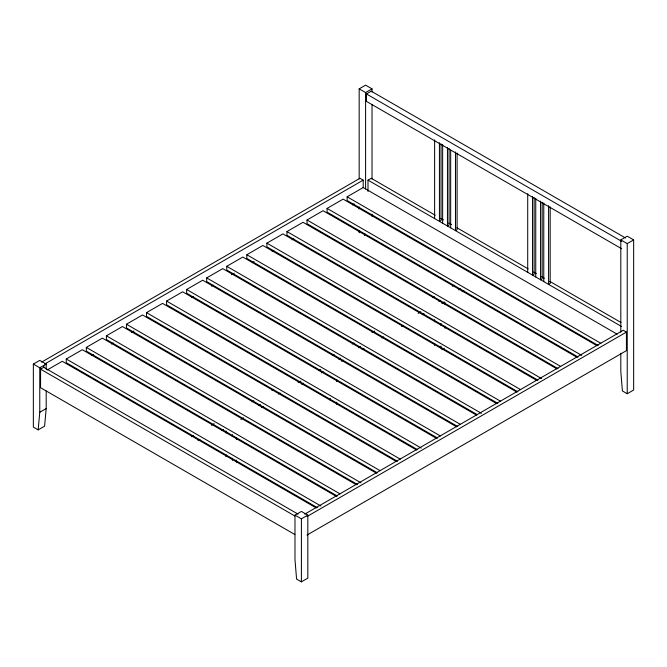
<?xml version="1.0" encoding="UTF-8"?>
<svg xmlns="http://www.w3.org/2000/svg" width="667" height="667" viewBox="0 0 667 667"><rect width="100%" height="100%" fill="white"/><g stroke="black" fill="none" stroke-linecap="round" stroke-linejoin="round"><path stroke-width="1" d="M38.169 429.873L39.77 412.273L39.77 367.784L33.35 364.082L33.35 427.097L38.169 429.873L44.589 426.171L46.19 408.563L46.19 390.979M364.566 235.543L364.749 233.475M359.18 178.931L359.18 88.853L365.599 85.151L372.019 88.853L372.019 91.963M359.18 88.853L365.599 92.563L372.019 88.853M621.611 248.708L366.408 101.367L366.408 93.947L371.219 91.171L625.529 237.994M33.35 364.082L39.77 360.372L46.19 364.082L46.19 369.251M41.479 362.173L359.98 178.281L363.19 180.132L363.19 187.544L617.2 334.2M44.689 364.024L363.19 180.132M39.77 367.784L46.19 364.082M298.091 514.149L43.78 367.325L40.57 369.176L294.881 516M368.009 191.462L368.009 180.132L371.219 178.281L435.251 215.249M47.082 370.052L62.239 361.297L316.25 507.954M317.284 507.62L66.258 362.69L66.258 358.988L82.308 349.716L336.31 496.365M337.344 496.04L86.318 351.109L86.318 347.399L102.368 338.136L356.378 484.784M357.412 484.459L106.378 339.52L106.378 335.818L122.428 326.547L376.438 473.203M377.472 472.87L126.447 327.939L126.447 324.237L142.496 314.966L396.506 461.614M397.54 461.289L146.507 316.358L146.507 312.648L162.556 303.385L416.567 450.033M417.6 449.708L166.575 304.769L166.575 301.067L182.625 291.796L436.627 438.452M437.669 438.119L186.635 293.188L186.635 289.486L202.685 280.215L456.695 426.863M457.729 426.538L206.695 281.607L206.695 277.897L222.753 268.634L476.755 415.283M476.897 414.432L226.763 270.027L226.763 266.316L242.813 257.045L496.823 403.702M497.857 403.368L246.823 258.437L246.823 254.736L262.873 245.464L516.883 392.113M517.917 391.787L266.892 246.857L266.892 243.147L282.941 233.884L536.952 380.532M537.986 380.207L286.952 235.276L286.952 231.566L303.001 222.294L557.012 368.951M558.046 368.618L307.02 223.687L307.02 219.985L323.07 210.714L577.072 357.362M578.106 357.037L327.08 212.106L327.08 208.396L343.13 199.133L597.14 345.781M598.174 345.456L347.14 200.525L347.14 196.815L363.19 187.544M91.604 355.469L93.405 354.427M111.456 344.005L113.257 342.963M131.307 332.55L134.009 330.982M191.762 297.649L193.563 296.607M211.606 286.185L213.415 285.142M231.457 274.721L234.167 273.162M252.209 262.74L254.019 261.697M272.061 251.284L273.87 250.242M291.913 239.82L293.713 238.778M352.368 204.919L354.169 203.877M39.77 412.273L46.19 408.563M191.629 436.727L193.43 435.684M211.472 425.271L214.174 423.703M252.059 401.834L253.86 400.792M271.903 390.378L273.703 389.336M332.333 355.486L334.142 354.444M352.176 344.03L353.985 342.988M372.019 332.575L374.729 331.015M432.458 297.682L434.259 296.64M452.301 286.226L454.102 285.184M198.049 440.428L199.85 439.386M258.479 405.536L260.28 404.502M278.322 394.08L280.132 393.038M298.166 382.625L300.875 381.065M318.909 370.652L320.719 369.61M338.753 359.196L340.562 358.154M358.596 347.74L360.405 346.698M418.126 313.365L420.835 311.806M438.878 301.392L440.679 300.35M458.721 289.937L460.522 288.894M221.711 430.473L223.487 429.448M240.87 419.41L243.555 417.859M261.472 407.52L263.265 406.486M301.776 384.25L303.568 383.217M321.486 372.87L323.278 371.836M341.621 361.247L343.413 360.213M362.223 349.35L364.007 348.316M381.924 337.977L383.717 336.943M401.634 326.597L403.418 325.563M422.228 314.707L424.02 313.673M441.846 303.385L444.247 301.993M462.081 291.696L463.873 290.662M620.81 332.133L620.81 239.903L627.23 236.193L633.65 239.903L633.65 390.028L627.23 393.738L622.411 390.954L620.81 371.494L620.81 353.202M441.846 349.716L444.247 348.324M620.81 239.903L627.23 243.613L633.65 239.903M294.981 515.132L301.401 511.422L307.82 515.132L307.82 578.147L301.401 581.849L296.582 579.073L294.981 559.613L294.981 515.132L301.401 518.834L307.82 515.132M304.711 514.149L623.22 330.257L626.43 332.108L626.43 350.642L307.02 535.051M307.02 516.516L626.43 332.108M366.408 93.947L621.611 241.296M440.654 218.367L443.363 219.935M448.774 223.053L451.476 224.621M456.887 227.739L528.131 268.876M533.542 271.994L536.251 273.562M541.662 276.68L544.364 278.247M549.775 281.366L621.019 322.503M368.009 180.132L621.419 326.438M347.14 196.815L600.867 343.305M327.08 208.396L581.707 355.403M307.02 219.985L560.739 366.466M286.952 231.566L541.579 378.573M266.892 243.147L520.61 389.636M246.823 254.736L500.55 401.217M226.763 266.316L481.391 413.323M206.695 277.897L460.422 424.387M186.635 289.486L440.362 435.968M166.575 301.067L421.194 448.074M146.507 312.648L400.233 459.138M126.447 324.237L380.173 470.719M106.378 335.818L361.005 482.825M86.318 347.399L340.045 493.888M66.258 358.988L320.877 505.986M294.881 534.534L40.57 387.71L40.57 367.325M627.23 243.613L627.23 393.738M550.183 206.87L550.183 283.458L548.582 284.384L548.582 205.728M543.763 202.943L543.763 281.607M542.163 202.234L542.163 278.823L540.553 279.756L540.553 201.092M535.743 198.307L535.743 276.972M534.134 197.599L534.134 274.195L532.533 275.121L532.533 196.457M527.714 193.68L527.714 272.336M457.095 153.118L457.095 229.715L455.486 230.64L455.486 151.976M450.667 150.233L450.667 227.856M449.066 148.491L449.066 225.079L447.457 226.005L447.457 147.34M445.056 302.56L445.056 304.619M445.056 326.238L445.056 328.297M442.646 144.564L442.646 223.228M441.037 143.855L441.037 220.443L439.436 221.369L439.436 142.713M441.037 323.412L441.037 325.471M441.037 346.065L441.037 348.124M434.617 139.928L434.617 218.593M434.617 319.701L434.617 321.761M434.617 343.388L434.617 345.448M372.019 104.394L372.019 178.998M372.019 214.232L372.019 216.3M365.599 92.563L365.599 188.936M359.18 206.887L359.18 208.954M359.18 230.699L359.18 232.766M336.71 379.523L336.71 381.582M336.71 402.176L336.71 404.235M330.29 398.474L330.29 400.534M301.401 518.834L301.401 581.849M236.393 437.444L236.393 439.503M236.393 460.097L236.393 462.156M232.383 434.609L232.383 436.668M232.383 458.296L232.383 460.355M225.963 430.907L225.963 432.966M225.963 454.586L225.963 456.645M43.78 365.474L43.78 367.325"/></g></svg>
